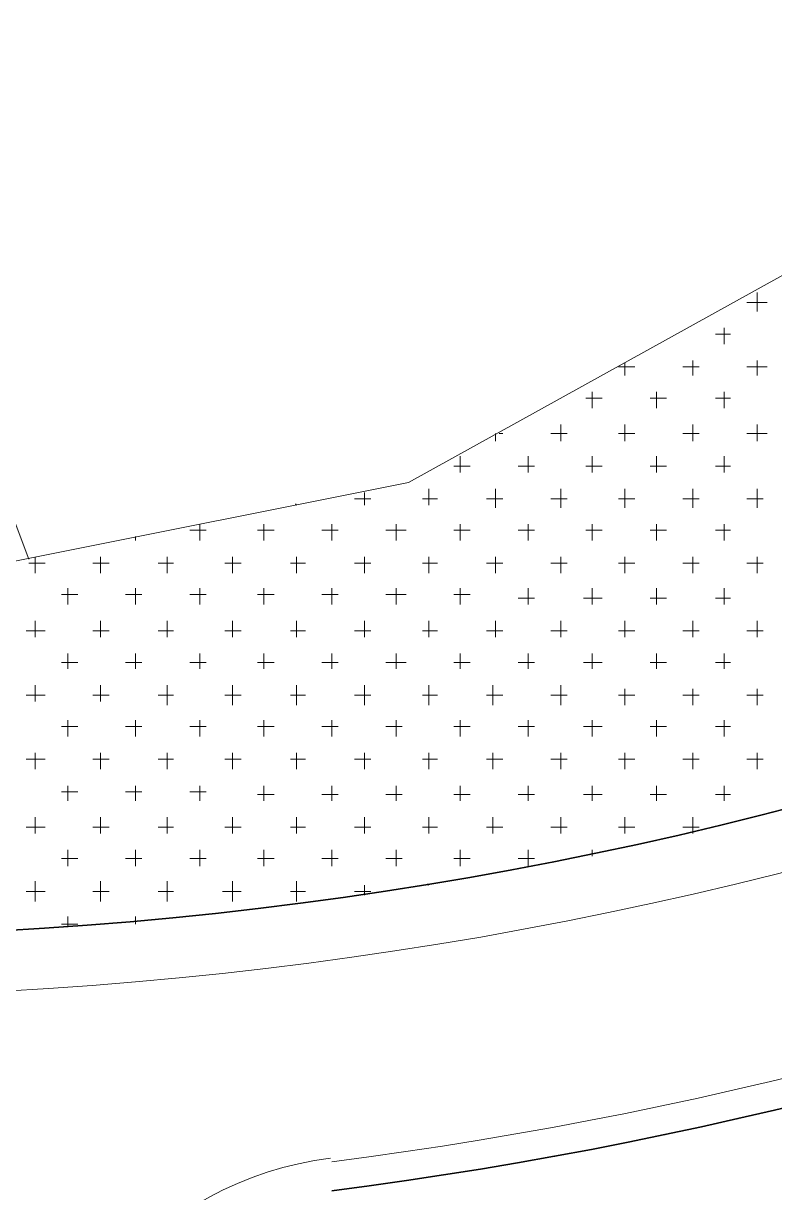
# Model space of a CAD drawing. Header units: millimetres. Extents: x -1787 to 4633, y 81 to 2259.
# Drawn here: x 3068.2 to 3140.9, y 1402.8 to 1515.9 of the extents above; entities that cross this region are included whole.
import ezdxf

# ---------------------------------------------------------------- set-up
doc = ezdxf.new("R2010")
doc.units = ezdxf.units.MM
doc.header["$MEASUREMENT"] = 0
doc.layers.get('0').update_dxf_attribs({"linetype": 'CONTINUOUS'})

msp = doc.modelspace()

# ---------------------------------------------------------------- linework, layer by layer
at = {"color": 5, "linetype": 'Continuous', "lineweight": 20, "true_color": 0x000005}
msp.add_lwpolyline([(3645.69714, 1845.46948), (3342.1445, 1602.60304), (3105.48046, 1471.50138), (3032.38946, 1456.9075), (2783.32062, 1459.94789), (2651.24604, 1466.51514)], dxfattribs=at)
at = {"color": 4, "linetype": 'Continuous', "lineweight": 15, "true_color": 0x000004}
msp.add_lwpolyline([(3068.75254, 1464.08283), (3038.59186, 1544.34915), (2905.05788, 1546.90308), (2901.89587, 1554.0784), (2904.69303, 1627.1694), (2891.07208, 1627.1694), (2891.07208, 1552.74063), (2882.92383, 1547.75439), (2801.31974, 1549.09216), (2797.30642, 1552.4974), (2797.67127, 1627.1694), (2721.05342, 1627.1694), (2716.06717, 1629.96656), (2706.33792, 1628.38556), (2723.85058, 1564.90219), (2723.85058, 1557.11879), (2716.67525, 1553.34871), (2492.17278, 1571.10459), (2259.64367, 1608.80544), (2040.12744, 1677.03181)], dxfattribs=at)
at = {"color": 3, "linetype": 'Continuous', "lineweight": 15, "true_color": 0x000003}
for points in [[(3138.19507, 1488.89242), (3140.14092, 1488.89242), (3140.14092, 1488.89242)], [(3139.16799, 1488.04111), (3139.16799, 1489.86534), (3139.16799, 1489.86534)], [(3135.15468, 1485.85203), (3136.61406, 1485.85203), (3136.61406, 1485.85203)], [(3136.00599, 1484.8791), (3136.00599, 1486.4601), (3136.00599, 1486.4601)], [(3132.96559, 1481.83871), (3132.96559, 1483.2981), (3132.96559, 1483.2981)], [(3139.16799, 1481.83871), (3139.16799, 1483.2981), (3139.16799, 1483.2981)], [(3125.79027, 1482.69002), (3127.37127, 1482.69002), (3127.37127, 1482.69002)], [(3126.39835, 1481.83871), (3126.39835, 1483.05487), (3126.39835, 1483.05487)], [(3131.99267, 1482.69002), (3133.57367, 1482.69002), (3133.57367, 1482.69002)], [(3138.19507, 1482.69002), (3140.14092, 1482.69002), (3140.14092, 1482.69002)], [(3123.23634, 1478.6767), (3123.23634, 1480.25771), (3123.23634, 1480.25771)], [(3129.43874, 1478.6767), (3129.43874, 1480.25771), (3129.43874, 1480.25771)], [(3136.00599, 1478.6767), (3136.00599, 1480.25771), (3136.00599, 1480.25771)], [(3122.62826, 1479.64963), (3124.20927, 1479.64963), (3124.20927, 1479.64963)], [(3128.83066, 1479.64963), (3130.41167, 1479.64963), (3130.41167, 1479.64963)], [(3135.15468, 1479.64963), (3136.61406, 1479.64963), (3136.61406, 1479.64963)], [(3120.19595, 1475.5147), (3120.19595, 1477.0957), (3120.19595, 1477.0957)], [(3126.39835, 1475.5147), (3126.39835, 1477.0957), (3126.39835, 1477.0957)], [(3132.96559, 1475.5147), (3132.96559, 1477.0957), (3132.96559, 1477.0957)], [(3139.16799, 1475.5147), (3139.16799, 1477.0957), (3139.16799, 1477.0957)], [(3113.87194, 1475.5147), (3113.87194, 1476.24439), (3113.87194, 1476.24439)], [(3114.23679, 1476.24439), (3114.60163, 1476.24439), (3114.60163, 1476.24439)], [(3119.22303, 1476.24439), (3120.80403, 1476.24439), (3120.80403, 1476.24439)], [(3125.79027, 1476.24439), (3127.37127, 1476.24439), (3127.37127, 1476.24439)], [(3131.99267, 1476.24439), (3133.57367, 1476.24439), (3133.57367, 1476.24439)], [(3138.19507, 1476.24439), (3140.14092, 1476.24439), (3140.14092, 1476.24439)], [(3109.85862, 1473.08238), (3111.43963, 1473.08238), (3111.43963, 1473.08238)], [(3110.4667, 1472.47431), (3110.4667, 1474.05531), (3110.4667, 1474.05531)], [(3116.06102, 1473.08238), (3117.64202, 1473.08238), (3117.64202, 1473.08238)], [(3117.03394, 1472.47431), (3117.03394, 1474.05531), (3117.03394, 1474.05531)], [(3122.62826, 1473.08238), (3124.20927, 1473.08238), (3124.20927, 1473.08238)], [(3123.23634, 1472.47431), (3123.23634, 1474.05531), (3123.23634, 1474.05531)], [(3128.83066, 1473.08238), (3130.41167, 1473.08238), (3130.41167, 1473.08238)], [(3129.43874, 1472.47431), (3129.43874, 1474.05531), (3129.43874, 1474.05531)], [(3135.15468, 1473.08238), (3136.61406, 1473.08238), (3136.61406, 1473.08238)], [(3136.00599, 1472.47431), (3136.00599, 1474.05531), (3136.00599, 1474.05531)], [(3107.42631, 1469.3123), (3107.42631, 1470.8933), (3107.42631, 1470.8933)], [(3113.87194, 1469.06907), (3113.87194, 1470.8933), (3113.87194, 1470.8933)], [(3120.19595, 1469.06907), (3120.19595, 1470.8933), (3120.19595, 1470.8933)], [(3126.39835, 1469.06907), (3126.39835, 1470.8933), (3126.39835, 1470.8933)], [(3132.96559, 1469.06907), (3132.96559, 1470.8933), (3132.96559, 1470.8933)], [(3139.16799, 1469.06907), (3139.16799, 1470.8933), (3139.16799, 1470.8933)], [(3100.25099, 1469.92038), (3101.83199, 1469.92038), (3101.83199, 1469.92038)], [(3101.22391, 1469.3123), (3101.22391, 1470.52846), (3101.22391, 1470.52846)], [(3106.81823, 1469.92038), (3108.27762, 1469.92038), (3108.27762, 1469.92038)], [(3113.02063, 1469.92038), (3114.60163, 1469.92038), (3114.60163, 1469.92038)], [(3119.22303, 1469.92038), (3120.80403, 1469.92038), (3120.80403, 1469.92038)], [(3125.79027, 1469.92038), (3127.37127, 1469.92038), (3127.37127, 1469.92038)], [(3131.99267, 1469.92038), (3133.57367, 1469.92038), (3133.57367, 1469.92038)], [(3138.19507, 1469.92038), (3139.77607, 1469.92038), (3139.77607, 1469.92038)], [(3094.65667, 1469.3123), (3094.53505, 1469.43391), (3094.53505, 1469.43391)], [(3085.29226, 1465.90706), (3085.29226, 1467.48806), (3085.29226, 1467.48806)], [(3091.49466, 1465.90706), (3091.49466, 1467.48806), (3091.49466, 1467.48806)], [(3098.0619, 1465.90706), (3098.0619, 1467.48806), (3098.0619, 1467.48806)], [(3104.2643, 1465.90706), (3104.2643, 1467.48806), (3104.2643, 1467.48806)], [(3110.4667, 1465.90706), (3110.4667, 1467.48806), (3110.4667, 1467.48806)], [(3117.03394, 1465.90706), (3117.03394, 1467.48806), (3117.03394, 1467.48806)], [(3123.23634, 1465.90706), (3123.23634, 1467.48806), (3123.23634, 1467.48806)], [(3129.43874, 1465.90706), (3129.43874, 1467.48806), (3129.43874, 1467.48806)], [(3136.00599, 1465.90706), (3136.00599, 1467.48806), (3136.00599, 1467.48806)], [(3079.08986, 1465.90706), (3079.08986, 1466.27191), (3079.08986, 1466.27191)], [(3084.31934, 1466.87999), (3085.90034, 1466.87999), (3085.90034, 1466.87999)], [(3090.88658, 1466.87999), (3092.46759, 1466.87999), (3092.46759, 1466.87999)], [(3097.08898, 1466.87999), (3098.66998, 1466.87999), (3098.66998, 1466.87999)], [(3103.29138, 1466.87999), (3105.23723, 1466.87999), (3105.23723, 1466.87999)], [(3109.85862, 1466.87999), (3111.43963, 1466.87999), (3111.43963, 1466.87999)], [(3116.06102, 1466.87999), (3117.64202, 1466.87999), (3117.64202, 1466.87999)], [(3122.62826, 1466.87999), (3124.20927, 1466.87999), (3124.20927, 1466.87999)], [(3128.83066, 1466.87999), (3130.41167, 1466.87999), (3130.41167, 1466.87999)], [(3135.15468, 1466.87999), (3136.61406, 1466.87999), (3136.61406, 1466.87999)], [(3069.36061, 1462.74505), (3069.36061, 1464.32606), (3069.36061, 1464.32606)], [(3075.68463, 1462.74505), (3075.68463, 1464.32606), (3075.68463, 1464.32606)], [(3082.13026, 1462.74505), (3082.13026, 1464.32606), (3082.13026, 1464.32606)], [(3088.45427, 1462.74505), (3088.45427, 1464.32606), (3088.45427, 1464.32606)], [(3094.65667, 1462.74505), (3094.65667, 1464.32606), (3094.65667, 1464.32606)], [(3101.22391, 1462.74505), (3101.22391, 1464.32606), (3101.22391, 1464.32606)], [(3107.42631, 1462.74505), (3107.42631, 1464.32606), (3107.42631, 1464.32606)], [(3113.87194, 1462.74505), (3113.87194, 1464.32606), (3113.87194, 1464.32606)], [(3120.19595, 1462.74505), (3120.19595, 1464.32606), (3120.19595, 1464.32606)], [(3126.39835, 1462.74505), (3126.39835, 1464.32606), (3126.39835, 1464.32606)], [(3132.96559, 1462.74505), (3132.96559, 1464.32606), (3132.96559, 1464.32606)], [(3139.16799, 1462.74505), (3139.16799, 1464.32606), (3139.16799, 1464.32606)], [(3068.75254, 1463.71798), (3070.33354, 1463.71798), (3070.33354, 1463.71798)], [(3074.95493, 1463.71798), (3076.53594, 1463.71798), (3076.53594, 1463.71798)], [(3081.27895, 1463.71798), (3082.73833, 1463.71798), (3082.73833, 1463.71798)], [(3087.72458, 1463.71798), (3089.30558, 1463.71798), (3089.30558, 1463.71798)], [(3094.04859, 1463.71798), (3095.50798, 1463.71798), (3095.50798, 1463.71798)], [(3100.25099, 1463.71798), (3101.83199, 1463.71798), (3101.83199, 1463.71798)], [(3106.81823, 1463.71798), (3108.27762, 1463.71798), (3108.27762, 1463.71798)], [(3113.02063, 1463.71798), (3114.60163, 1463.71798), (3114.60163, 1463.71798)], [(3119.22303, 1463.71798), (3120.80403, 1463.71798), (3120.80403, 1463.71798)], [(3125.79027, 1463.71798), (3127.37127, 1463.71798), (3127.37127, 1463.71798)], [(3131.99267, 1463.71798), (3133.57367, 1463.71798), (3133.57367, 1463.71798)], [(3138.19507, 1463.71798), (3139.77607, 1463.71798), (3139.77607, 1463.71798)], [(3071.91454, 1460.67759), (3073.49555, 1460.67759), (3073.49555, 1460.67759)], [(3072.52262, 1459.70466), (3072.52262, 1461.28567), (3072.52262, 1461.28567)], [(3078.11694, 1460.67759), (3079.69794, 1460.67759), (3079.69794, 1460.67759)], [(3079.08986, 1459.70466), (3079.08986, 1461.28567), (3079.08986, 1461.28567)], [(3084.31934, 1460.67759), (3085.90034, 1460.67759), (3085.90034, 1460.67759)], [(3085.29226, 1459.70466), (3085.29226, 1461.28567), (3085.29226, 1461.28567)], [(3090.88658, 1460.67759), (3092.46759, 1460.67759), (3092.46759, 1460.67759)], [(3091.49466, 1459.70466), (3091.49466, 1461.28567), (3091.49466, 1461.28567)], [(3097.08898, 1460.67759), (3098.66998, 1460.67759), (3098.66998, 1460.67759)], [(3098.0619, 1459.70466), (3098.0619, 1461.28567), (3098.0619, 1461.28567)], [(3103.29138, 1460.67759), (3105.23723, 1460.67759), (3105.23723, 1460.67759)], [(3104.2643, 1459.70466), (3104.2643, 1461.28567), (3104.2643, 1461.28567)], [(3109.85862, 1460.67759), (3111.43963, 1460.67759), (3111.43963, 1460.67759)], [(3110.4667, 1459.70466), (3110.4667, 1461.28567), (3110.4667, 1461.28567)], [(3117.03394, 1459.70466), (3117.03394, 1461.28567), (3117.03394, 1461.28567)], [(3123.23634, 1459.70466), (3123.23634, 1461.28567), (3123.23634, 1461.28567)], [(3129.43874, 1459.70466), (3129.43874, 1461.28567), (3129.43874, 1461.28567)], [(3136.00599, 1459.70466), (3136.00599, 1461.28567), (3136.00599, 1461.28567)], [(3116.06102, 1460.31274), (3117.64202, 1460.31274), (3117.64202, 1460.31274)], [(3122.38503, 1460.31274), (3124.20927, 1460.31274), (3124.20927, 1460.31274)], [(3128.83066, 1460.31274), (3130.41167, 1460.31274), (3130.41167, 1460.31274)], [(3135.15468, 1460.31274), (3136.61406, 1460.31274), (3136.61406, 1460.31274)], [(3068.5093, 1457.15073), (3070.33354, 1457.15073), (3070.33354, 1457.15073)], [(3069.36061, 1456.54266), (3069.36061, 1458.12366), (3069.36061, 1458.12366)], [(3074.95493, 1457.15073), (3076.53594, 1457.15073), (3076.53594, 1457.15073)], [(3075.68463, 1456.54266), (3075.68463, 1458.12366), (3075.68463, 1458.12366)], [(3081.27895, 1457.15073), (3082.73833, 1457.15073), (3082.73833, 1457.15073)], [(3082.13026, 1456.54266), (3082.13026, 1458.12366), (3082.13026, 1458.12366)], [(3087.72458, 1457.15073), (3089.30558, 1457.15073), (3089.30558, 1457.15073)], [(3088.45427, 1456.54266), (3088.45427, 1458.12366), (3088.45427, 1458.12366)], [(3094.04859, 1457.15073), (3095.50798, 1457.15073), (3095.50798, 1457.15073)], [(3094.65667, 1456.54266), (3094.65667, 1458.12366), (3094.65667, 1458.12366)], [(3100.25099, 1457.15073), (3101.83199, 1457.15073), (3101.83199, 1457.15073)], [(3101.22391, 1456.54266), (3101.22391, 1458.12366), (3101.22391, 1458.12366)], [(3106.81823, 1457.15073), (3108.27762, 1457.15073), (3108.27762, 1457.15073)], [(3107.42631, 1456.54266), (3107.42631, 1458.12366), (3107.42631, 1458.12366)], [(3113.02063, 1457.15073), (3114.60163, 1457.15073), (3114.60163, 1457.15073)], [(3113.87194, 1456.54266), (3113.87194, 1458.12366), (3113.87194, 1458.12366)], [(3119.22303, 1457.15073), (3120.80403, 1457.15073), (3120.80403, 1457.15073)], [(3120.19595, 1456.54266), (3120.19595, 1458.12366), (3120.19595, 1458.12366)], [(3125.79027, 1457.15073), (3127.37127, 1457.15073), (3127.37127, 1457.15073)], [(3126.39835, 1456.54266), (3126.39835, 1458.12366), (3126.39835, 1458.12366)], [(3131.99267, 1457.15073), (3133.57367, 1457.15073), (3133.57367, 1457.15073)], [(3132.96559, 1456.54266), (3132.96559, 1458.12366), (3132.96559, 1458.12366)], [(3138.19507, 1457.15073), (3139.77607, 1457.15073), (3139.77607, 1457.15073)], [(3139.16799, 1456.54266), (3139.16799, 1458.12366), (3139.16799, 1458.12366)], [(3072.52262, 1453.50227), (3072.52262, 1454.96165), (3072.52262, 1454.96165)], [(3079.08986, 1453.50227), (3079.08986, 1454.96165), (3079.08986, 1454.96165)], [(3085.29226, 1453.50227), (3085.29226, 1454.96165), (3085.29226, 1454.96165)], [(3091.49466, 1453.50227), (3091.49466, 1454.96165), (3091.49466, 1454.96165)], [(3098.0619, 1453.50227), (3098.0619, 1454.96165), (3098.0619, 1454.96165)], [(3104.2643, 1453.50227), (3104.2643, 1454.96165), (3104.2643, 1454.96165)], [(3110.4667, 1453.50227), (3110.4667, 1454.96165), (3110.4667, 1454.96165)], [(3117.03394, 1453.50227), (3117.03394, 1454.96165), (3117.03394, 1454.96165)], [(3123.23634, 1453.50227), (3123.23634, 1454.96165), (3123.23634, 1454.96165)], [(3129.43874, 1453.50227), (3129.43874, 1454.96165), (3129.43874, 1454.96165)], [(3136.00599, 1453.50227), (3136.00599, 1454.96165), (3136.00599, 1454.96165)], [(3071.91454, 1454.11034), (3073.49555, 1454.11034), (3073.49555, 1454.11034)], [(3078.11694, 1454.11034), (3079.69794, 1454.11034), (3079.69794, 1454.11034)], [(3084.31934, 1454.11034), (3085.90034, 1454.11034), (3085.90034, 1454.11034)], [(3090.88658, 1454.11034), (3092.46759, 1454.11034), (3092.46759, 1454.11034)], [(3097.08898, 1454.11034), (3098.66998, 1454.11034), (3098.66998, 1454.11034)], [(3103.29138, 1454.11034), (3105.23723, 1454.11034), (3105.23723, 1454.11034)], [(3109.85862, 1454.11034), (3111.43963, 1454.11034), (3111.43963, 1454.11034)], [(3116.06102, 1454.11034), (3117.64202, 1454.11034), (3117.64202, 1454.11034)], [(3122.38503, 1454.11034), (3124.20927, 1454.11034), (3124.20927, 1454.11034)], [(3128.83066, 1454.11034), (3130.41167, 1454.11034), (3130.41167, 1454.11034)], [(3135.15468, 1454.11034), (3136.61406, 1454.11034), (3136.61406, 1454.11034)], [(3069.36061, 1450.34026), (3069.36061, 1451.92126), (3069.36061, 1451.92126)], [(3075.68463, 1450.34026), (3075.68463, 1451.92126), (3075.68463, 1451.92126)], [(3082.13026, 1449.97541), (3082.13026, 1451.92126), (3082.13026, 1451.92126)], [(3088.45427, 1449.97541), (3088.45427, 1451.92126), (3088.45427, 1451.92126)], [(3094.65667, 1449.97541), (3094.65667, 1451.92126), (3094.65667, 1451.92126)], [(3101.22391, 1449.97541), (3101.22391, 1451.92126), (3101.22391, 1451.92126)], [(3107.42631, 1449.97541), (3107.42631, 1451.92126), (3107.42631, 1451.92126)], [(3113.62871, 1449.97541), (3113.62871, 1451.92126), (3113.62871, 1451.92126)], [(3120.19595, 1449.97541), (3120.19595, 1451.92126), (3120.19595, 1451.92126)], [(3126.39835, 1449.97541), (3126.39835, 1451.55642), (3126.39835, 1451.55642)], [(3132.96559, 1449.97541), (3132.96559, 1451.55642), (3132.96559, 1451.55642)], [(3139.16799, 1449.97541), (3139.16799, 1451.55642), (3139.16799, 1451.55642)], [(3068.5093, 1450.94834), (3070.33354, 1450.94834), (3070.33354, 1450.94834)], [(3074.95493, 1450.94834), (3076.53594, 1450.94834), (3076.53594, 1450.94834)], [(3081.27895, 1450.94834), (3082.73833, 1450.94834), (3082.73833, 1450.94834)], [(3087.72458, 1450.94834), (3089.30558, 1450.94834), (3089.30558, 1450.94834)], [(3094.04859, 1450.94834), (3095.50798, 1450.94834), (3095.50798, 1450.94834)], [(3100.25099, 1450.94834), (3101.83199, 1450.94834), (3101.83199, 1450.94834)], [(3106.81823, 1450.94834), (3108.27762, 1450.94834), (3108.27762, 1450.94834)], [(3113.02063, 1450.94834), (3114.60163, 1450.94834), (3114.60163, 1450.94834)], [(3119.22303, 1450.94834), (3120.80403, 1450.94834), (3120.80403, 1450.94834)], [(3125.79027, 1450.94834), (3127.37127, 1450.94834), (3127.37127, 1450.94834)], [(3131.99267, 1450.94834), (3133.57367, 1450.94834), (3133.57367, 1450.94834)], [(3138.19507, 1450.94834), (3139.77607, 1450.94834), (3139.77607, 1450.94834)], [(3072.52262, 1446.93502), (3072.52262, 1448.51602), (3072.52262, 1448.51602)], [(3079.08986, 1446.93502), (3079.08986, 1448.51602), (3079.08986, 1448.51602)], [(3085.29226, 1446.93502), (3085.29226, 1448.51602), (3085.29226, 1448.51602)], [(3091.49466, 1446.93502), (3091.49466, 1448.51602), (3091.49466, 1448.51602)], [(3098.0619, 1446.93502), (3098.0619, 1448.51602), (3098.0619, 1448.51602)], [(3104.2643, 1446.93502), (3104.2643, 1448.51602), (3104.2643, 1448.51602)], [(3110.4667, 1446.93502), (3110.4667, 1448.51602), (3110.4667, 1448.51602)], [(3117.03394, 1446.93502), (3117.03394, 1448.51602), (3117.03394, 1448.51602)], [(3123.23634, 1446.93502), (3123.23634, 1448.51602), (3123.23634, 1448.51602)], [(3129.43874, 1446.93502), (3129.43874, 1448.51602), (3129.43874, 1448.51602)], [(3136.00599, 1446.93502), (3136.00599, 1448.51602), (3136.00599, 1448.51602)], [(3071.91454, 1447.90795), (3073.49555, 1447.90795), (3073.49555, 1447.90795)], [(3078.11694, 1447.90795), (3079.69794, 1447.90795), (3079.69794, 1447.90795)], [(3084.31934, 1447.90795), (3085.90034, 1447.90795), (3085.90034, 1447.90795)], [(3090.88658, 1447.90795), (3092.46759, 1447.90795), (3092.46759, 1447.90795)], [(3097.08898, 1447.90795), (3098.66998, 1447.90795), (3098.66998, 1447.90795)], [(3103.29138, 1447.90795), (3104.87238, 1447.90795), (3104.87238, 1447.90795)], [(3109.85862, 1447.90795), (3111.43963, 1447.90795), (3111.43963, 1447.90795)], [(3116.06102, 1447.90795), (3117.64202, 1447.90795), (3117.64202, 1447.90795)], [(3122.38503, 1447.90795), (3124.20927, 1447.90795), (3124.20927, 1447.90795)], [(3128.83066, 1447.90795), (3130.41167, 1447.90795), (3130.41167, 1447.90795)], [(3135.15468, 1447.90795), (3136.61406, 1447.90795), (3136.61406, 1447.90795)], [(3068.5093, 1444.74594), (3070.33354, 1444.74594), (3070.33354, 1444.74594)], [(3069.36061, 1443.77301), (3069.36061, 1445.35402), (3069.36061, 1445.35402)], [(3074.95493, 1444.74594), (3076.53594, 1444.74594), (3076.53594, 1444.74594)], [(3075.68463, 1443.77301), (3075.68463, 1445.35402), (3075.68463, 1445.35402)], [(3081.27895, 1444.74594), (3082.73833, 1444.74594), (3082.73833, 1444.74594)], [(3082.13026, 1443.77301), (3082.13026, 1445.35402), (3082.13026, 1445.35402)], [(3087.72458, 1444.74594), (3089.30558, 1444.74594), (3089.30558, 1444.74594)], [(3088.45427, 1443.77301), (3088.45427, 1445.35402), (3088.45427, 1445.35402)], [(3094.04859, 1444.74594), (3095.50798, 1444.74594), (3095.50798, 1444.74594)], [(3094.65667, 1443.77301), (3094.65667, 1445.35402), (3094.65667, 1445.35402)], [(3100.25099, 1444.74594), (3101.83199, 1444.74594), (3101.83199, 1444.74594)], [(3101.22391, 1443.77301), (3101.22391, 1445.35402), (3101.22391, 1445.35402)], [(3106.81823, 1444.74594), (3108.27762, 1444.74594), (3108.27762, 1444.74594)], [(3107.42631, 1443.77301), (3107.42631, 1445.35402), (3107.42631, 1445.35402)], [(3113.02063, 1444.74594), (3114.60163, 1444.74594), (3114.60163, 1444.74594)], [(3113.62871, 1443.77301), (3113.62871, 1445.35402), (3113.62871, 1445.35402)], [(3119.22303, 1444.74594), (3120.80403, 1444.74594), (3120.80403, 1444.74594)], [(3120.19595, 1443.77301), (3120.19595, 1445.35402), (3120.19595, 1445.35402)], [(3125.79027, 1444.74594), (3127.37127, 1444.74594), (3127.37127, 1444.74594)], [(3126.39835, 1443.77301), (3126.39835, 1445.35402), (3126.39835, 1445.35402)], [(3131.99267, 1444.74594), (3133.57367, 1444.74594), (3133.57367, 1444.74594)], [(3132.96559, 1443.77301), (3132.96559, 1445.35402), (3132.96559, 1445.35402)], [(3138.19507, 1444.74594), (3139.77607, 1444.74594), (3139.77607, 1444.74594)], [(3139.16799, 1443.77301), (3139.16799, 1445.35402), (3139.16799, 1445.35402)], [(3071.91454, 1441.58393), (3073.49555, 1441.58393), (3073.49555, 1441.58393)], [(3072.52262, 1440.73262), (3072.52262, 1442.19201), (3072.52262, 1442.19201)], [(3078.11694, 1441.58393), (3079.69794, 1441.58393), (3079.69794, 1441.58393)], [(3079.08986, 1440.73262), (3079.08986, 1442.19201), (3079.08986, 1442.19201)], [(3084.31934, 1441.58393), (3085.90034, 1441.58393), (3085.90034, 1441.58393)], [(3085.29226, 1440.73262), (3085.29226, 1442.19201), (3085.29226, 1442.19201)], [(3090.88658, 1441.3407), (3092.46759, 1441.3407), (3092.46759, 1441.3407)], [(3091.49466, 1440.73262), (3091.49466, 1442.19201), (3091.49466, 1442.19201)], [(3097.08898, 1441.3407), (3098.66998, 1441.3407), (3098.66998, 1441.3407)], [(3098.0619, 1440.73262), (3098.0619, 1442.19201), (3098.0619, 1442.19201)], [(3103.29138, 1441.3407), (3104.87238, 1441.3407), (3104.87238, 1441.3407)], [(3104.2643, 1440.73262), (3104.2643, 1442.19201), (3104.2643, 1442.19201)], [(3109.85862, 1441.3407), (3111.43963, 1441.3407), (3111.43963, 1441.3407)], [(3110.4667, 1440.73262), (3110.4667, 1442.19201), (3110.4667, 1442.19201)], [(3116.06102, 1441.3407), (3117.64202, 1441.3407), (3117.64202, 1441.3407)], [(3117.03394, 1440.73262), (3117.03394, 1442.19201), (3117.03394, 1442.19201)], [(3122.38503, 1441.3407), (3124.20927, 1441.3407), (3124.20927, 1441.3407)], [(3123.23634, 1440.73262), (3123.23634, 1442.19201), (3123.23634, 1442.19201)], [(3128.83066, 1441.3407), (3130.41167, 1441.3407), (3130.41167, 1441.3407)], [(3129.43874, 1440.73262), (3129.43874, 1442.19201), (3129.43874, 1442.19201)], [(3135.15468, 1441.3407), (3136.61406, 1441.3407), (3136.61406, 1441.3407)], [(3136.00599, 1440.73262), (3136.00599, 1442.19201), (3136.00599, 1442.19201)], [(3069.36061, 1437.57062), (3069.36061, 1439.15162), (3069.36061, 1439.15162)], [(3075.68463, 1437.57062), (3075.68463, 1439.15162), (3075.68463, 1439.15162)], [(3082.13026, 1437.57062), (3082.13026, 1439.15162), (3082.13026, 1439.15162)], [(3088.45427, 1437.57062), (3088.45427, 1439.15162), (3088.45427, 1439.15162)], [(3094.65667, 1437.57062), (3094.65667, 1439.15162), (3094.65667, 1439.15162)], [(3101.22391, 1437.57062), (3101.22391, 1439.15162), (3101.22391, 1439.15162)], [(3107.42631, 1437.57062), (3107.42631, 1439.15162), (3107.42631, 1439.15162)], [(3113.62871, 1437.57062), (3113.62871, 1439.15162), (3113.62871, 1439.15162)], [(3120.19595, 1437.57062), (3120.19595, 1439.15162), (3120.19595, 1439.15162)], [(3126.39835, 1437.57062), (3126.39835, 1439.15162), (3126.39835, 1439.15162)], [(3132.96559, 1437.57062), (3132.96559, 1439.15162), (3132.96559, 1439.15162)], [(3068.5093, 1438.17869), (3070.33354, 1438.17869), (3070.33354, 1438.17869)], [(3074.95493, 1438.17869), (3076.53594, 1438.17869), (3076.53594, 1438.17869)], [(3081.27895, 1438.17869), (3082.73833, 1438.17869), (3082.73833, 1438.17869)], [(3087.72458, 1438.17869), (3089.30558, 1438.17869), (3089.30558, 1438.17869)], [(3094.04859, 1438.17869), (3095.50798, 1438.17869), (3095.50798, 1438.17869)], [(3100.25099, 1438.17869), (3101.83199, 1438.17869), (3101.83199, 1438.17869)], [(3106.81823, 1438.17869), (3108.27762, 1438.17869), (3108.27762, 1438.17869)], [(3113.02063, 1438.17869), (3114.60163, 1438.17869), (3114.60163, 1438.17869)], [(3119.22303, 1438.17869), (3120.80403, 1438.17869), (3120.80403, 1438.17869)], [(3125.79027, 1438.17869), (3127.37127, 1438.17869), (3127.37127, 1438.17869)], [(3131.99267, 1438.17869), (3133.57367, 1438.17869), (3133.57367, 1438.17869)], [(3072.52262, 1434.40861), (3072.52262, 1435.98961), (3072.52262, 1435.98961)], [(3079.08986, 1434.40861), (3079.08986, 1435.98961), (3079.08986, 1435.98961)], [(3085.29226, 1434.40861), (3085.29226, 1435.98961), (3085.29226, 1435.98961)], [(3091.49466, 1434.40861), (3091.49466, 1435.98961), (3091.49466, 1435.98961)], [(3098.0619, 1434.40861), (3098.0619, 1435.98961), (3098.0619, 1435.98961)], [(3104.2643, 1434.40861), (3104.2643, 1435.98961), (3104.2643, 1435.98961)], [(3110.4667, 1434.40861), (3110.4667, 1435.98961), (3110.4667, 1435.98961)], [(3117.03394, 1434.40861), (3117.03394, 1435.98961), (3117.03394, 1435.98961)], [(3123.23634, 1435.38153), (3123.23634, 1435.98961), (3123.23634, 1435.98961)], [(3071.91454, 1435.1383), (3073.49555, 1435.1383), (3073.49555, 1435.1383)], [(3078.11694, 1435.1383), (3079.69794, 1435.1383), (3079.69794, 1435.1383)], [(3084.31934, 1435.1383), (3085.90034, 1435.1383), (3085.90034, 1435.1383)], [(3090.88658, 1435.1383), (3092.46759, 1435.1383), (3092.46759, 1435.1383)], [(3097.08898, 1435.1383), (3098.66998, 1435.1383), (3098.66998, 1435.1383)], [(3103.29138, 1435.1383), (3104.87238, 1435.1383), (3104.87238, 1435.1383)], [(3109.85862, 1435.1383), (3111.43963, 1435.1383), (3111.43963, 1435.1383)], [(3116.06102, 1435.1383), (3117.64202, 1435.1383), (3117.64202, 1435.1383)], [(3069.36061, 1431.00337), (3069.36061, 1432.94922), (3069.36061, 1432.94922)], [(3075.68463, 1431.00337), (3075.68463, 1432.94922), (3075.68463, 1432.94922)], [(3082.13026, 1431.00337), (3082.13026, 1432.94922), (3082.13026, 1432.94922)], [(3088.45427, 1431.00337), (3088.45427, 1432.94922), (3088.45427, 1432.94922)], [(3094.65667, 1431.00337), (3094.65667, 1432.94922), (3094.65667, 1432.94922)], [(3101.22391, 1431.61145), (3101.22391, 1432.58438), (3101.22391, 1432.58438)], [(3107.42631, 1432.58438), (3107.30469, 1432.70599), (3107.30469, 1432.70599)], [(3068.5093, 1431.9763), (3070.33354, 1431.9763), (3070.33354, 1431.9763)], [(3074.95493, 1431.9763), (3076.53594, 1431.9763), (3076.53594, 1431.9763)], [(3081.27895, 1431.9763), (3082.73833, 1431.9763), (3082.73833, 1431.9763)], [(3087.48134, 1431.9763), (3089.30558, 1431.9763), (3089.30558, 1431.9763)], [(3094.04859, 1431.9763), (3095.50798, 1431.9763), (3095.50798, 1431.9763)], [(3100.25099, 1431.9763), (3101.83199, 1431.9763), (3101.83199, 1431.9763)], [(3072.52262, 1428.57106), (3072.52262, 1429.54398), (3072.52262, 1429.54398)], [(3079.08986, 1428.81429), (3079.08986, 1429.54398), (3079.08986, 1429.54398)], [(3071.91454, 1428.81429), (3073.49555, 1428.81429), (3073.49555, 1428.81429)]]:
    msp.add_lwpolyline(points, dxfattribs=at)
at = {"color": 1, "linetype": 'Continuous', "lineweight": 35, "true_color": 0x000001}
for points in [[(3045.28072, 1427.59813), (3134.42498, 1427.59813), (3220.8937, 1458.61012), (3289.84977, 1515.1614)], [(3098.0619, 1403.03177), (3175.04461, 1412.88264), (3247.64914, 1444.25948), (3307.60566, 1493.51381)]]:
    msp.add_open_spline(points, degree=3, dxfattribs=at)
at = {"color": 5, "linetype": 'Continuous', "lineweight": 20, "true_color": 0x000005}
for points in [[(3045.28072, 1421.76058), (3135.88437, 1421.76058), (3223.56925, 1453.13742), (3293.61986, 1510.66162)], [(3098.0619, 1405.82893), (3174.31491, 1415.6798), (3246.43299, 1446.81341), (3305.90304, 1495.70289)], [(3097.94029, 1406.19378), (3081.03572, 1404.0047), (3068.5093, 1389.65405), (3068.5093, 1372.62786)]]:
    msp.add_open_spline(points, degree=3, dxfattribs=at)

doc.saveas('drawing.dxf')
